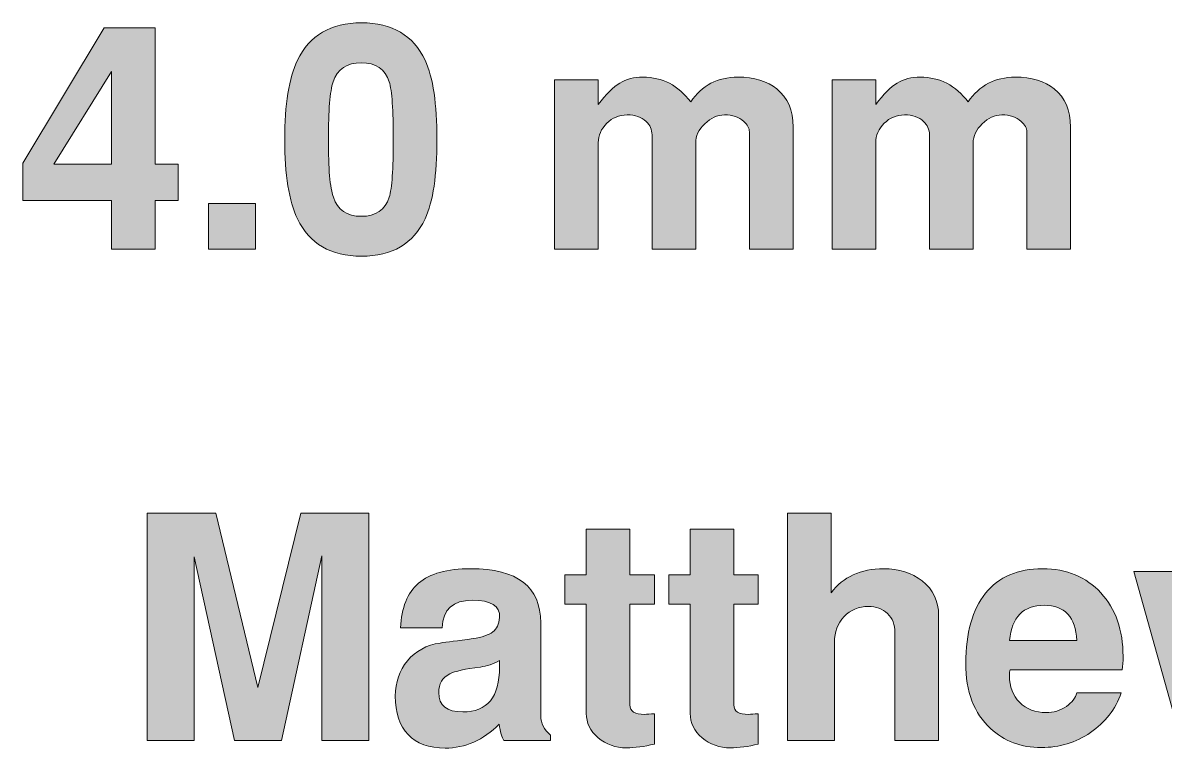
# Model space of a CAD drawing. Header units: inches. Extents: x 0.74 to 7.95, y -5.44 to -0.45.
# Drawn here: x 5.731 to 6.341, y -4.612 to -4.224 of the extents above; entities that cross this region are included whole.
import ezdxf

# ---------------------------------------------------------------- set-up
doc = ezdxf.new("R2010")
doc.units = ezdxf.units.IN
doc.header["$MEASUREMENT"] = 0
doc.layers.add('Layer 1', color=7, linetype='Continuous')

# ---------------------------------------------------------------- blocks, each defined once
blk = doc.blocks.new('block 62')
at = {"layer": 'Layer 1', "true_color": 0xed1f24}
h = blk.add_hatch(color=240, dxfattribs=at)
h.dxf.hatch_style = 2
h.paths.add_polyline_path([(5.81396, -4.31916), (5.80164, -4.31916), (5.80164, -4.34516), (5.7783, -4.34516), (5.7783, -4.31916), (5.73096, -4.31916), (5.73096, -4.29933), (5.77447, -4.227), (5.80164, -4.227), (5.80164, -4.29983), (5.81396, -4.29983)])
h.paths.add_polyline_path([(5.7783, -4.29983), (5.7783, -4.25037), (5.74759, -4.29983)])
h = blk.add_hatch(color=240, dxfattribs=at)
h.dxf.hatch_style = 2
edge = h.paths.add_edge_path()
edge.add_spline(control_points=[(5.95213, -4.28666), (5.95213, -4.30566), (5.95002, -4.31977), (5.94579, -4.32899), (5.93958, -4.34233), (5.92824, -4.34899), (5.9118, -4.34899), (5.89535, -4.34899), (5.88397, -4.34233), (5.87763, -4.32899), (5.87307, -4.31955), (5.8708, -4.30544), (5.8708, -4.28666), (5.8708, -4.26788), (5.87307, -4.25377), (5.87763, -4.24433), (5.88397, -4.23099), (5.89535, -4.22432), (5.9118, -4.22432), (5.92824, -4.22432), (5.93958, -4.23099), (5.94579, -4.24433), (5.95002, -4.25355), (5.95213, -4.26766), (5.95213, -4.28666)], knot_values=[0, 0, 0, 0, 1, 1, 1, 2, 2, 2, 3, 3, 3, 4, 4, 4, 5, 5, 5, 6, 6, 6, 7, 7, 7, 8, 8, 8, 8], degree=3, periodic=1)
edge = h.paths.add_edge_path()
edge.add_spline(control_points=[(5.9288, -4.28666), (5.9288, -4.27089), (5.92807, -4.26061), (5.92663, -4.25583), (5.9244, -4.24905), (5.91946, -4.24566), (5.9118, -4.24566), (5.90402, -4.24566), (5.89897, -4.24905), (5.89663, -4.25583), (5.89497, -4.26083), (5.89413, -4.2711), (5.89413, -4.28666), (5.89413, -4.30222), (5.89502, -4.31249), (5.8968, -4.31749), (5.89902, -4.32427), (5.90402, -4.32766), (5.9118, -4.32766), (5.91946, -4.32766), (5.9244, -4.32427), (5.92663, -4.31749), (5.92807, -4.31272), (5.9288, -4.30244), (5.9288, -4.28666)], knot_values=[0, 0, 0, 0, 1, 1, 1, 2, 2, 2, 3, 3, 3, 4, 4, 4, 5, 5, 5, 6, 6, 6, 7, 7, 7, 8, 8, 8, 8], degree=3, periodic=1)
h = blk.add_hatch(color=240, dxfattribs=at)
h.dxf.hatch_style = 2
edge = h.paths.add_edge_path()
edge.add_spline(control_points=[(6.1423, -4.34516), (6.1423, -4.34516), (6.11897, -4.34516), (6.11897, -4.34516), (6.11897, -4.34516), (6.11897, -4.28247), (6.11897, -4.28247), (6.11897, -4.28059), (6.11797, -4.27876), (6.11597, -4.27698), (6.11341, -4.27466), (6.10997, -4.27349), (6.10563, -4.27349), (6.10185, -4.27349), (6.09835, -4.27507), (6.09513, -4.27823), (6.09191, -4.28139), (6.0903, -4.2848), (6.0903, -4.28846), (6.0903, -4.28846), (6.0903, -4.34516), (6.0903, -4.34516), (6.0903, -4.34516), (6.06697, -4.34516), (6.06697, -4.34516), (6.06697, -4.34516), (6.06697, -4.28416), (6.06697, -4.28416), (6.06697, -4.28139), (6.06591, -4.27899), (6.0638, -4.27699), (6.06135, -4.27466), (6.05797, -4.27349), (6.05364, -4.27349), (6.04941, -4.27349), (6.0458, -4.275), (6.0428, -4.27799), (6.0398, -4.28099), (6.0383, -4.28444), (6.0383, -4.28833), (6.0383, -4.28833), (6.0383, -4.34516), (6.0383, -4.34516), (6.0383, -4.34516), (6.01497, -4.34516), (6.01497, -4.34516), (6.01497, -4.34516), (6.01497, -4.25483), (6.01497, -4.25483), (6.01497, -4.25483), (6.0383, -4.25483), (6.0383, -4.25483), (6.0383, -4.25483), (6.0383, -4.26799), (6.0383, -4.26799), (6.04241, -4.26244), (6.04622, -4.25861), (6.04972, -4.2565), (6.05322, -4.25439), (6.05736, -4.25333), (6.06213, -4.25333), (6.07247, -4.25333), (6.08097, -4.25772), (6.08763, -4.26649), (6.09363, -4.25772), (6.10202, -4.25333), (6.1128, -4.25333), (6.12158, -4.25333), (6.12852, -4.25544), (6.13363, -4.25966), (6.13941, -4.26422), (6.1423, -4.271), (6.1423, -4.28), (6.1423, -4.28), (6.1423, -4.34516), (6.1423, -4.34516)], knot_values=[0, 0, 0, 0, 1, 1, 1, 2, 2, 2, 3, 3, 3, 4, 4, 4, 5, 5, 5, 6, 6, 6, 7, 7, 7, 8, 8, 8, 9, 9, 9, 10, 10, 10, 11, 11, 11, 12, 12, 12, 13, 13, 13, 14, 14, 14, 15, 15, 15, 16, 16, 16, 17, 17, 17, 18, 18, 18, 19, 19, 19, 20, 20, 20, 21, 21, 21, 22, 22, 22, 23, 23, 23, 24, 24, 24, 25, 25, 25, 25], degree=3, periodic=1)
h = blk.add_hatch(color=240, dxfattribs=at)
h.dxf.hatch_style = 2
edge = h.paths.add_edge_path()
edge.add_spline(control_points=[(6.29047, -4.34516), (6.29047, -4.34516), (6.26714, -4.34516), (6.26714, -4.34516), (6.26714, -4.34516), (6.26714, -4.28247), (6.26714, -4.28247), (6.26714, -4.28059), (6.26613, -4.27876), (6.26413, -4.27698), (6.26158, -4.27466), (6.25813, -4.27349), (6.2538, -4.27349), (6.25002, -4.27349), (6.24652, -4.27507), (6.2433, -4.27823), (6.24008, -4.28139), (6.23846, -4.2848), (6.23846, -4.28846), (6.23846, -4.28846), (6.23846, -4.34516), (6.23846, -4.34516), (6.23846, -4.34516), (6.21514, -4.34516), (6.21514, -4.34516), (6.21514, -4.34516), (6.21514, -4.28416), (6.21514, -4.28416), (6.21514, -4.28139), (6.21408, -4.27899), (6.21197, -4.27699), (6.20952, -4.27466), (6.20614, -4.27349), (6.2018, -4.27349), (6.19758, -4.27349), (6.19397, -4.275), (6.19097, -4.27799), (6.18797, -4.28099), (6.18647, -4.28444), (6.18647, -4.28833), (6.18647, -4.28833), (6.18647, -4.34516), (6.18647, -4.34516), (6.18647, -4.34516), (6.16313, -4.34516), (6.16313, -4.34516), (6.16313, -4.34516), (6.16313, -4.25483), (6.16313, -4.25483), (6.16313, -4.25483), (6.18647, -4.25483), (6.18647, -4.25483), (6.18647, -4.25483), (6.18647, -4.26799), (6.18647, -4.26799), (6.19058, -4.26244), (6.19438, -4.25861), (6.19788, -4.2565), (6.20138, -4.25439), (6.20553, -4.25333), (6.2103, -4.25333), (6.22064, -4.25333), (6.22913, -4.25772), (6.2358, -4.26649), (6.2418, -4.25772), (6.25019, -4.25333), (6.26097, -4.25333), (6.26974, -4.25333), (6.27669, -4.25544), (6.2818, -4.25966), (6.28758, -4.26422), (6.29047, -4.271), (6.29047, -4.28), (6.29047, -4.28), (6.29047, -4.34516), (6.29047, -4.34516)], knot_values=[0, 0, 0, 0, 1, 1, 1, 2, 2, 2, 3, 3, 3, 4, 4, 4, 5, 5, 5, 6, 6, 6, 7, 7, 7, 8, 8, 8, 9, 9, 9, 10, 10, 10, 11, 11, 11, 12, 12, 12, 13, 13, 13, 14, 14, 14, 15, 15, 15, 16, 16, 16, 17, 17, 17, 18, 18, 18, 19, 19, 19, 20, 20, 20, 21, 21, 21, 22, 22, 22, 23, 23, 23, 24, 24, 24, 25, 25, 25, 25], degree=3, periodic=1)
h = blk.add_hatch(color=240, dxfattribs=at)
h.dxf.hatch_style = 2
h.paths.add_polyline_path([(5.85513, -4.34516), (5.83013, -4.34516), (5.83013, -4.32083), (5.85513, -4.32083)])
at = {"layer": 'Layer 1', "lineweight": 0}
for points in [[(5.81396, -4.31916), (5.80164, -4.31916), (5.80164, -4.34516), (5.7783, -4.34516), (5.7783, -4.31916), (5.73096, -4.31916), (5.73096, -4.29933), (5.77447, -4.227), (5.80164, -4.227), (5.80164, -4.29983), (5.81396, -4.29983), (5.81396, -4.31916)], [(5.7783, -4.29983), (5.7783, -4.25037), (5.74759, -4.29983), (5.7783, -4.29983)], [(5.85513, -4.34516), (5.83013, -4.34516), (5.83013, -4.32083), (5.85513, -4.32083), (5.85513, -4.34516)]]:
    blk.add_lwpolyline(points, dxfattribs=at)
for points, knots in [([(5.95213, -4.28666), (5.95213, -4.30566), (5.95002, -4.31977), (5.94579, -4.32899), (5.93958, -4.34233), (5.92824, -4.34899), (5.9118, -4.34899), (5.89535, -4.34899), (5.88397, -4.34233), (5.87763, -4.32899), (5.87307, -4.31955), (5.8708, -4.30544), (5.8708, -4.28666), (5.8708, -4.26788), (5.87307, -4.25377), (5.87763, -4.24433), (5.88397, -4.23099), (5.89535, -4.22432), (5.9118, -4.22432), (5.92824, -4.22432), (5.93958, -4.23099), (5.94579, -4.24433), (5.95002, -4.25355), (5.95213, -4.26766), (5.95213, -4.28666)], [0, 0, 0, 0, 1, 1, 1, 2, 2, 2, 3, 3, 3, 4, 4, 4, 5, 5, 5, 6, 6, 6, 7, 7, 7, 8, 8, 8, 8]), ([(5.9288, -4.28666), (5.9288, -4.27089), (5.92807, -4.26061), (5.92663, -4.25583), (5.9244, -4.24905), (5.91946, -4.24566), (5.9118, -4.24566), (5.90402, -4.24566), (5.89897, -4.24905), (5.89663, -4.25583), (5.89497, -4.26083), (5.89413, -4.2711), (5.89413, -4.28666), (5.89413, -4.30222), (5.89502, -4.31249), (5.8968, -4.31749), (5.89902, -4.32427), (5.90402, -4.32766), (5.9118, -4.32766), (5.91946, -4.32766), (5.9244, -4.32427), (5.92663, -4.31749), (5.92807, -4.31272), (5.9288, -4.30244), (5.9288, -4.28666)], [0, 0, 0, 0, 1, 1, 1, 2, 2, 2, 3, 3, 3, 4, 4, 4, 5, 5, 5, 6, 6, 6, 7, 7, 7, 8, 8, 8, 8]), ([(6.1423, -4.34516), (6.1423, -4.34516), (6.11897, -4.34516), (6.11897, -4.34516), (6.11897, -4.34516), (6.11897, -4.28247), (6.11897, -4.28247), (6.11897, -4.28059), (6.11797, -4.27876), (6.11597, -4.27698), (6.11341, -4.27466), (6.10997, -4.27349), (6.10563, -4.27349), (6.10185, -4.27349), (6.09835, -4.27507), (6.09513, -4.27823), (6.09191, -4.28139), (6.0903, -4.2848), (6.0903, -4.28846), (6.0903, -4.28846), (6.0903, -4.34516), (6.0903, -4.34516), (6.0903, -4.34516), (6.06697, -4.34516), (6.06697, -4.34516), (6.06697, -4.34516), (6.06697, -4.28416), (6.06697, -4.28416), (6.06697, -4.28139), (6.06591, -4.27899), (6.0638, -4.27699), (6.06135, -4.27466), (6.05797, -4.27349), (6.05364, -4.27349), (6.04941, -4.27349), (6.0458, -4.275), (6.0428, -4.27799), (6.0398, -4.28099), (6.0383, -4.28444), (6.0383, -4.28833), (6.0383, -4.28833), (6.0383, -4.34516), (6.0383, -4.34516), (6.0383, -4.34516), (6.01497, -4.34516), (6.01497, -4.34516), (6.01497, -4.34516), (6.01497, -4.25483), (6.01497, -4.25483), (6.01497, -4.25483), (6.0383, -4.25483), (6.0383, -4.25483), (6.0383, -4.25483), (6.0383, -4.26799), (6.0383, -4.26799), (6.04241, -4.26244), (6.04622, -4.25861), (6.04972, -4.2565), (6.05322, -4.25439), (6.05736, -4.25333), (6.06213, -4.25333), (6.07247, -4.25333), (6.08097, -4.25772), (6.08763, -4.26649), (6.09363, -4.25772), (6.10202, -4.25333), (6.1128, -4.25333), (6.12158, -4.25333), (6.12852, -4.25544), (6.13363, -4.25966), (6.13941, -4.26422), (6.1423, -4.271), (6.1423, -4.28), (6.1423, -4.28), (6.1423, -4.34516), (6.1423, -4.34516)], [0, 0, 0, 0, 1, 1, 1, 2, 2, 2, 3, 3, 3, 4, 4, 4, 5, 5, 5, 6, 6, 6, 7, 7, 7, 8, 8, 8, 9, 9, 9, 10, 10, 10, 11, 11, 11, 12, 12, 12, 13, 13, 13, 14, 14, 14, 15, 15, 15, 16, 16, 16, 17, 17, 17, 18, 18, 18, 19, 19, 19, 20, 20, 20, 21, 21, 21, 22, 22, 22, 23, 23, 23, 24, 24, 24, 25, 25, 25, 25]), ([(6.29047, -4.34516), (6.29047, -4.34516), (6.26714, -4.34516), (6.26714, -4.34516), (6.26714, -4.34516), (6.26714, -4.28247), (6.26714, -4.28247), (6.26714, -4.28059), (6.26613, -4.27876), (6.26413, -4.27698), (6.26158, -4.27466), (6.25813, -4.27349), (6.2538, -4.27349), (6.25002, -4.27349), (6.24652, -4.27507), (6.2433, -4.27823), (6.24008, -4.28139), (6.23846, -4.2848), (6.23846, -4.28846), (6.23846, -4.28846), (6.23846, -4.34516), (6.23846, -4.34516), (6.23846, -4.34516), (6.21514, -4.34516), (6.21514, -4.34516), (6.21514, -4.34516), (6.21514, -4.28416), (6.21514, -4.28416), (6.21514, -4.28139), (6.21408, -4.27899), (6.21197, -4.27699), (6.20952, -4.27466), (6.20614, -4.27349), (6.2018, -4.27349), (6.19758, -4.27349), (6.19397, -4.275), (6.19097, -4.27799), (6.18797, -4.28099), (6.18647, -4.28444), (6.18647, -4.28833), (6.18647, -4.28833), (6.18647, -4.34516), (6.18647, -4.34516), (6.18647, -4.34516), (6.16313, -4.34516), (6.16313, -4.34516), (6.16313, -4.34516), (6.16313, -4.25483), (6.16313, -4.25483), (6.16313, -4.25483), (6.18647, -4.25483), (6.18647, -4.25483), (6.18647, -4.25483), (6.18647, -4.26799), (6.18647, -4.26799), (6.19058, -4.26244), (6.19438, -4.25861), (6.19788, -4.2565), (6.20138, -4.25439), (6.20553, -4.25333), (6.2103, -4.25333), (6.22064, -4.25333), (6.22913, -4.25772), (6.2358, -4.26649), (6.2418, -4.25772), (6.25019, -4.25333), (6.26097, -4.25333), (6.26974, -4.25333), (6.27669, -4.25544), (6.2818, -4.25966), (6.28758, -4.26422), (6.29047, -4.271), (6.29047, -4.28), (6.29047, -4.28), (6.29047, -4.34516), (6.29047, -4.34516)], [0, 0, 0, 0, 1, 1, 1, 2, 2, 2, 3, 3, 3, 4, 4, 4, 5, 5, 5, 6, 6, 6, 7, 7, 7, 8, 8, 8, 9, 9, 9, 10, 10, 10, 11, 11, 11, 12, 12, 12, 13, 13, 13, 14, 14, 14, 15, 15, 15, 16, 16, 16, 17, 17, 17, 18, 18, 18, 19, 19, 19, 20, 20, 20, 21, 21, 21, 22, 22, 22, 23, 23, 23, 24, 24, 24, 25, 25, 25, 25])]:
    blk.add_open_spline(points, degree=3, knots=knots, dxfattribs=at)
blk = doc.blocks.new('block 60')
at = {"layer": 'Layer 1'}
blk.add_blockref('block 62', (0, 0), dxfattribs=at)
blk = doc.blocks.new('block 69')
at = {"layer": 'Layer 1', "true_color": 0xed1f24}
h = blk.add_hatch(color=240, dxfattribs=at)
h.dxf.hatch_style = 2
h.paths.add_polyline_path([(5.91571, -4.60773), (5.89071, -4.60773), (5.89071, -4.50907), (5.86905, -4.60773), (5.84404, -4.60773), (5.82237, -4.50957), (5.82237, -4.60773), (5.79738, -4.60773), (5.79738, -4.48623), (5.83396, -4.48623), (5.85653, -4.57925), (5.87935, -4.48623), (5.91571, -4.48623)])
h = blk.add_hatch(color=240, dxfattribs=at)
h.dxf.hatch_style = 2
edge = h.paths.add_edge_path()
edge.add_spline(control_points=[(6.22004, -4.60773), (6.22004, -4.60773), (6.1967, -4.60773), (6.1967, -4.60773), (6.1967, -4.60773), (6.1967, -4.5501), (6.1967, -4.5501), (6.1967, -4.54576), (6.19537, -4.54233), (6.19271, -4.53983), (6.19004, -4.53732), (6.18665, -4.53606), (6.18254, -4.53606), (6.17731, -4.53606), (6.17298, -4.53788), (6.16954, -4.5415), (6.1661, -4.54512), (6.16437, -4.54966), (6.16437, -4.55511), (6.16437, -4.55511), (6.16437, -4.60773), (6.16437, -4.60773), (6.16437, -4.60773), (6.13937, -4.60773), (6.13937, -4.60773), (6.13937, -4.60773), (6.13937, -4.48623), (6.13937, -4.48623), (6.13937, -4.48623), (6.16271, -4.48623), (6.16271, -4.48623), (6.16271, -4.48623), (6.16271, -4.52873), (6.16271, -4.52873), (6.16904, -4.52018), (6.17837, -4.5159), (6.19071, -4.5159), (6.19881, -4.5159), (6.20565, -4.51807), (6.21121, -4.5224), (6.2171, -4.52707), (6.22004, -4.53318), (6.22004, -4.54073), (6.22004, -4.54073), (6.22004, -4.60773), (6.22004, -4.60773)], knot_values=[0, 0, 0, 0, 1, 1, 1, 2, 2, 2, 3, 3, 3, 4, 4, 4, 5, 5, 5, 6, 6, 6, 7, 7, 7, 8, 8, 8, 9, 9, 9, 10, 10, 10, 11, 11, 11, 12, 12, 12, 13, 13, 13, 14, 14, 14, 15, 15, 15, 15], degree=3, periodic=1)
h = blk.add_hatch(color=240, dxfattribs=at)
h.dxf.hatch_style = 2
edge = h.paths.add_edge_path()
edge.add_spline(control_points=[(6.06821, -4.60956), (6.06276, -4.6109), (6.05782, -4.61157), (6.05338, -4.61157), (6.04749, -4.61157), (6.04243, -4.60976), (6.03821, -4.60615), (6.03398, -4.60254), (6.03187, -4.59823), (6.03187, -4.59323), (6.03187, -4.59323), (6.03187, -4.53474), (6.03187, -4.53474), (6.03187, -4.53474), (6.02038, -4.53474), (6.02038, -4.53474), (6.02038, -4.53474), (6.02038, -4.51923), (6.02038, -4.51923), (6.02038, -4.51923), (6.03187, -4.51923), (6.03187, -4.51923), (6.03187, -4.51923), (6.03187, -4.49473), (6.03187, -4.49473), (6.03187, -4.49473), (6.05521, -4.49473), (6.05521, -4.49473), (6.05521, -4.49473), (6.05521, -4.51923), (6.05521, -4.51923), (6.05521, -4.51923), (6.06821, -4.51923), (6.06821, -4.51923), (6.06821, -4.51923), (6.06821, -4.53474), (6.06821, -4.53474), (6.06821, -4.53474), (6.05521, -4.53474), (6.05521, -4.53474), (6.05521, -4.53474), (6.05521, -4.58857), (6.05521, -4.58857), (6.05521, -4.59201), (6.05782, -4.59374), (6.06304, -4.59374), (6.06426, -4.59362), (6.06599, -4.59351), (6.06821, -4.5934), (6.06821, -4.5934), (6.06821, -4.60956), (6.06821, -4.60956)], knot_values=[0, 0, 0, 0, 1, 1, 1, 2, 2, 2, 3, 3, 3, 4, 4, 4, 5, 5, 5, 6, 6, 6, 7, 7, 7, 8, 8, 8, 9, 9, 9, 10, 10, 10, 11, 11, 11, 12, 12, 12, 13, 13, 13, 14, 14, 14, 15, 15, 15, 16, 16, 16, 17, 17, 17, 17], degree=3, periodic=1)
h = blk.add_hatch(color=240, dxfattribs=at)
h.dxf.hatch_style = 2
edge = h.paths.add_edge_path()
edge.add_spline(control_points=[(6.12371, -4.60956), (6.11827, -4.6109), (6.11332, -4.61157), (6.10888, -4.61157), (6.10299, -4.61157), (6.09793, -4.60976), (6.09371, -4.60615), (6.08948, -4.60254), (6.08738, -4.59823), (6.08738, -4.59323), (6.08738, -4.59323), (6.08738, -4.53474), (6.08738, -4.53474), (6.08738, -4.53474), (6.07588, -4.53474), (6.07588, -4.53474), (6.07588, -4.53474), (6.07588, -4.51923), (6.07588, -4.51923), (6.07588, -4.51923), (6.08738, -4.51923), (6.08738, -4.51923), (6.08738, -4.51923), (6.08738, -4.49473), (6.08738, -4.49473), (6.08738, -4.49473), (6.11071, -4.49473), (6.11071, -4.49473), (6.11071, -4.49473), (6.11071, -4.51923), (6.11071, -4.51923), (6.11071, -4.51923), (6.12371, -4.51923), (6.12371, -4.51923), (6.12371, -4.51923), (6.12371, -4.53474), (6.12371, -4.53474), (6.12371, -4.53474), (6.11071, -4.53474), (6.11071, -4.53474), (6.11071, -4.53474), (6.11071, -4.58857), (6.11071, -4.58857), (6.11071, -4.59201), (6.11332, -4.59374), (6.11854, -4.59374), (6.11976, -4.59362), (6.12149, -4.59351), (6.12371, -4.5934), (6.12371, -4.5934), (6.12371, -4.60956), (6.12371, -4.60956)], knot_values=[0, 0, 0, 0, 1, 1, 1, 2, 2, 2, 3, 3, 3, 4, 4, 4, 5, 5, 5, 6, 6, 6, 7, 7, 7, 8, 8, 8, 9, 9, 9, 10, 10, 10, 11, 11, 11, 12, 12, 12, 13, 13, 13, 14, 14, 14, 15, 15, 15, 16, 16, 16, 17, 17, 17, 17], degree=3, periodic=1)
h = blk.add_hatch(color=240, dxfattribs=at)
h.dxf.hatch_style = 2
edge = h.paths.add_edge_path()
edge.add_spline(control_points=[(6.01271, -4.60773), (6.01271, -4.60773), (5.98788, -4.60773), (5.98788, -4.60773), (5.98677, -4.60596), (5.98593, -4.60301), (5.98538, -4.5989), (5.97682, -4.60746), (5.96721, -4.61174), (5.95654, -4.61174), (5.94788, -4.61174), (5.94126, -4.60931), (5.93671, -4.60449), (5.93216, -4.59965), (5.92988, -4.59279), (5.92988, -4.5839), (5.92988, -4.57657), (5.93205, -4.57029), (5.93638, -4.56507), (5.94071, -4.55985), (5.94655, -4.55668), (5.95388, -4.55557), (5.95732, -4.55512), (5.96316, -4.55435), (5.97138, -4.55324), (5.97626, -4.55246), (5.9798, -4.55126), (5.98196, -4.54965), (5.98413, -4.54804), (5.98532, -4.54546), (5.98555, -4.5419), (5.98588, -4.53579), (5.98105, -4.53274), (5.97104, -4.53274), (5.9606, -4.53274), (5.95521, -4.53762), (5.95488, -4.5474), (5.95488, -4.5474), (5.93271, -4.5474), (5.93271, -4.5474), (5.93315, -4.53674), (5.93635, -4.52882), (5.94229, -4.52365), (5.94824, -4.51849), (5.95755, -4.5159), (5.97021, -4.5159), (5.9951, -4.5159), (6.00755, -4.52551), (6.00755, -4.54473), (6.00755, -4.54473), (6.00755, -4.59456), (6.00755, -4.59456), (6.00755, -4.59846), (6.00926, -4.60185), (6.01271, -4.60474), (6.01271, -4.60474), (6.01271, -4.60773), (6.01271, -4.60773)], knot_values=[0, 0, 0, 0, 1, 1, 1, 2, 2, 2, 3, 3, 3, 4, 4, 4, 5, 5, 5, 6, 6, 6, 7, 7, 7, 8, 8, 8, 9, 9, 9, 10, 10, 10, 11, 11, 11, 12, 12, 12, 13, 13, 13, 14, 14, 14, 15, 15, 15, 16, 16, 16, 17, 17, 17, 18, 18, 18, 19, 19, 19, 19], degree=3, periodic=1)
edge = h.paths.add_edge_path()
edge.add_spline(control_points=[(5.98555, -4.5684), (5.98555, -4.5684), (5.98555, -4.5649), (5.98555, -4.5649), (5.98219, -4.56679), (5.97879, -4.56796), (5.97533, -4.5684), (5.96717, -4.5694), (5.9617, -4.57062), (5.95891, -4.57207), (5.955, -4.57396), (5.95304, -4.57729), (5.95304, -4.58207), (5.95304, -4.58896), (5.95734, -4.5924), (5.96594, -4.5924), (5.97901, -4.5924), (5.98555, -4.5844), (5.98555, -4.5684)], knot_values=[0, 0, 0, 0, 1, 1, 1, 2, 2, 2, 3, 3, 3, 4, 4, 4, 5, 5, 5, 6, 6, 6, 6], degree=3, periodic=1)
h = blk.add_hatch(color=240, dxfattribs=at)
h.dxf.hatch_style = 2
edge = h.paths.add_edge_path()
edge.add_spline(control_points=[(6.31854, -4.56273), (6.31854, -4.5654), (6.31837, -4.56779), (6.31804, -4.5699), (6.31804, -4.5699), (6.25821, -4.5699), (6.25821, -4.5699), (6.25798, -4.57057), (6.25787, -4.57162), (6.25787, -4.57307), (6.25787, -4.57896), (6.25969, -4.58371), (6.26332, -4.58731), (6.26695, -4.59093), (6.27169, -4.59273), (6.27753, -4.59273), (6.28138, -4.59273), (6.28495, -4.59163), (6.28826, -4.5894), (6.29123, -4.58729), (6.2931, -4.5849), (6.29387, -4.58223), (6.29387, -4.58223), (6.31754, -4.58223), (6.31754, -4.58223), (6.31443, -4.59101), (6.30895, -4.59807), (6.30112, -4.6034), (6.29329, -4.60873), (6.28454, -4.6114), (6.27488, -4.6114), (6.26409, -4.6114), (6.25504, -4.60801), (6.24771, -4.60124), (6.23893, -4.59313), (6.23454, -4.58152), (6.23454, -4.5664), (6.23454, -4.55018), (6.23806, -4.53771), (6.24512, -4.52898), (6.25218, -4.52026), (6.26232, -4.5159), (6.27554, -4.5159), (6.28843, -4.5159), (6.29881, -4.52021), (6.30671, -4.52882), (6.3146, -4.53743), (6.31854, -4.54873), (6.31854, -4.56273)], knot_values=[0, 0, 0, 0, 1, 1, 1, 2, 2, 2, 3, 3, 3, 4, 4, 4, 5, 5, 5, 6, 6, 6, 7, 7, 7, 8, 8, 8, 9, 9, 9, 10, 10, 10, 11, 11, 11, 12, 12, 12, 13, 13, 13, 14, 14, 14, 15, 15, 15, 16, 16, 16, 16], degree=3, periodic=1)
edge = h.paths.add_edge_path()
edge.add_spline(control_points=[(6.29387, -4.55423), (6.2932, -4.54168), (6.28737, -4.5354), (6.27638, -4.5354), (6.26527, -4.5354), (6.25911, -4.54168), (6.25787, -4.55423), (6.25787, -4.55423), (6.29387, -4.55423), (6.29387, -4.55423)], knot_values=[0, 0, 0, 0, 1, 1, 1, 2, 2, 2, 3, 3, 3, 3], degree=3, periodic=1)
h = blk.add_hatch(color=240, dxfattribs=at)
h.dxf.hatch_style = 2
h.paths.add_polyline_path([(6.45121, -4.5174), (6.42605, -4.60773), (6.40207, -4.60773), (6.38788, -4.54393), (6.37356, -4.60773), (6.34955, -4.60773), (6.32437, -4.5174), (6.34854, -4.5174), (6.36254, -4.58057), (6.3757, -4.5174), (6.39987, -4.5174), (6.41304, -4.5804), (6.42704, -4.5174)])
at = {"layer": 'Layer 1', "lineweight": 0}
for points in [[(5.91571, -4.60773), (5.89071, -4.60773), (5.89071, -4.50907), (5.86905, -4.60773), (5.84404, -4.60773), (5.82237, -4.50957), (5.82237, -4.60773), (5.79738, -4.60773), (5.79738, -4.48623), (5.83396, -4.48623), (5.85653, -4.57925), (5.87935, -4.48623), (5.91571, -4.48623), (5.91571, -4.60773)], [(6.45121, -4.5174), (6.42605, -4.60773), (6.40207, -4.60773), (6.38788, -4.54393), (6.37356, -4.60773), (6.34955, -4.60773), (6.32437, -4.5174), (6.34854, -4.5174), (6.36254, -4.58057), (6.3757, -4.5174), (6.39987, -4.5174), (6.41304, -4.5804), (6.42704, -4.5174), (6.45121, -4.5174)]]:
    blk.add_lwpolyline(points, dxfattribs=at)
for points, knots in [([(6.22004, -4.60773), (6.22004, -4.60773), (6.1967, -4.60773), (6.1967, -4.60773), (6.1967, -4.60773), (6.1967, -4.5501), (6.1967, -4.5501), (6.1967, -4.54576), (6.19537, -4.54233), (6.19271, -4.53983), (6.19004, -4.53732), (6.18665, -4.53606), (6.18254, -4.53606), (6.17731, -4.53606), (6.17298, -4.53788), (6.16954, -4.5415), (6.1661, -4.54512), (6.16437, -4.54966), (6.16437, -4.55511), (6.16437, -4.55511), (6.16437, -4.60773), (6.16437, -4.60773), (6.16437, -4.60773), (6.13937, -4.60773), (6.13937, -4.60773), (6.13937, -4.60773), (6.13937, -4.48623), (6.13937, -4.48623), (6.13937, -4.48623), (6.16271, -4.48623), (6.16271, -4.48623), (6.16271, -4.48623), (6.16271, -4.52873), (6.16271, -4.52873), (6.16904, -4.52018), (6.17837, -4.5159), (6.19071, -4.5159), (6.19881, -4.5159), (6.20565, -4.51807), (6.21121, -4.5224), (6.2171, -4.52707), (6.22004, -4.53318), (6.22004, -4.54073), (6.22004, -4.54073), (6.22004, -4.60773), (6.22004, -4.60773)], [0, 0, 0, 0, 1, 1, 1, 2, 2, 2, 3, 3, 3, 4, 4, 4, 5, 5, 5, 6, 6, 6, 7, 7, 7, 8, 8, 8, 9, 9, 9, 10, 10, 10, 11, 11, 11, 12, 12, 12, 13, 13, 13, 14, 14, 14, 15, 15, 15, 15]), ([(6.06821, -4.60956), (6.06276, -4.6109), (6.05782, -4.61157), (6.05338, -4.61157), (6.04749, -4.61157), (6.04243, -4.60976), (6.03821, -4.60615), (6.03398, -4.60254), (6.03187, -4.59823), (6.03187, -4.59323), (6.03187, -4.59323), (6.03187, -4.53474), (6.03187, -4.53474), (6.03187, -4.53474), (6.02038, -4.53474), (6.02038, -4.53474), (6.02038, -4.53474), (6.02038, -4.51923), (6.02038, -4.51923), (6.02038, -4.51923), (6.03187, -4.51923), (6.03187, -4.51923), (6.03187, -4.51923), (6.03187, -4.49473), (6.03187, -4.49473), (6.03187, -4.49473), (6.05521, -4.49473), (6.05521, -4.49473), (6.05521, -4.49473), (6.05521, -4.51923), (6.05521, -4.51923), (6.05521, -4.51923), (6.06821, -4.51923), (6.06821, -4.51923), (6.06821, -4.51923), (6.06821, -4.53474), (6.06821, -4.53474), (6.06821, -4.53474), (6.05521, -4.53474), (6.05521, -4.53474), (6.05521, -4.53474), (6.05521, -4.58857), (6.05521, -4.58857), (6.05521, -4.59201), (6.05782, -4.59374), (6.06304, -4.59374), (6.06426, -4.59362), (6.06599, -4.59351), (6.06821, -4.5934), (6.06821, -4.5934), (6.06821, -4.60956), (6.06821, -4.60956)], [0, 0, 0, 0, 1, 1, 1, 2, 2, 2, 3, 3, 3, 4, 4, 4, 5, 5, 5, 6, 6, 6, 7, 7, 7, 8, 8, 8, 9, 9, 9, 10, 10, 10, 11, 11, 11, 12, 12, 12, 13, 13, 13, 14, 14, 14, 15, 15, 15, 16, 16, 16, 17, 17, 17, 17]), ([(6.12371, -4.60956), (6.11827, -4.6109), (6.11332, -4.61157), (6.10888, -4.61157), (6.10299, -4.61157), (6.09793, -4.60976), (6.09371, -4.60615), (6.08948, -4.60254), (6.08738, -4.59823), (6.08738, -4.59323), (6.08738, -4.59323), (6.08738, -4.53474), (6.08738, -4.53474), (6.08738, -4.53474), (6.07588, -4.53474), (6.07588, -4.53474), (6.07588, -4.53474), (6.07588, -4.51923), (6.07588, -4.51923), (6.07588, -4.51923), (6.08738, -4.51923), (6.08738, -4.51923), (6.08738, -4.51923), (6.08738, -4.49473), (6.08738, -4.49473), (6.08738, -4.49473), (6.11071, -4.49473), (6.11071, -4.49473), (6.11071, -4.49473), (6.11071, -4.51923), (6.11071, -4.51923), (6.11071, -4.51923), (6.12371, -4.51923), (6.12371, -4.51923), (6.12371, -4.51923), (6.12371, -4.53474), (6.12371, -4.53474), (6.12371, -4.53474), (6.11071, -4.53474), (6.11071, -4.53474), (6.11071, -4.53474), (6.11071, -4.58857), (6.11071, -4.58857), (6.11071, -4.59201), (6.11332, -4.59374), (6.11854, -4.59374), (6.11976, -4.59362), (6.12149, -4.59351), (6.12371, -4.5934), (6.12371, -4.5934), (6.12371, -4.60956), (6.12371, -4.60956)], [0, 0, 0, 0, 1, 1, 1, 2, 2, 2, 3, 3, 3, 4, 4, 4, 5, 5, 5, 6, 6, 6, 7, 7, 7, 8, 8, 8, 9, 9, 9, 10, 10, 10, 11, 11, 11, 12, 12, 12, 13, 13, 13, 14, 14, 14, 15, 15, 15, 16, 16, 16, 17, 17, 17, 17]), ([(6.01271, -4.60773), (6.01271, -4.60773), (5.98788, -4.60773), (5.98788, -4.60773), (5.98677, -4.60596), (5.98593, -4.60301), (5.98538, -4.5989), (5.97682, -4.60746), (5.96721, -4.61174), (5.95654, -4.61174), (5.94788, -4.61174), (5.94126, -4.60931), (5.93671, -4.60449), (5.93216, -4.59965), (5.92988, -4.59279), (5.92988, -4.5839), (5.92988, -4.57657), (5.93205, -4.57029), (5.93638, -4.56507), (5.94071, -4.55985), (5.94655, -4.55668), (5.95388, -4.55557), (5.95732, -4.55512), (5.96316, -4.55435), (5.97138, -4.55324), (5.97626, -4.55246), (5.9798, -4.55126), (5.98196, -4.54965), (5.98413, -4.54804), (5.98532, -4.54546), (5.98555, -4.5419), (5.98588, -4.53579), (5.98105, -4.53274), (5.97104, -4.53274), (5.9606, -4.53274), (5.95521, -4.53762), (5.95488, -4.5474), (5.95488, -4.5474), (5.93271, -4.5474), (5.93271, -4.5474), (5.93315, -4.53674), (5.93635, -4.52882), (5.94229, -4.52365), (5.94824, -4.51849), (5.95755, -4.5159), (5.97021, -4.5159), (5.9951, -4.5159), (6.00755, -4.52551), (6.00755, -4.54473), (6.00755, -4.54473), (6.00755, -4.59456), (6.00755, -4.59456), (6.00755, -4.59846), (6.00926, -4.60185), (6.01271, -4.60474), (6.01271, -4.60474), (6.01271, -4.60773), (6.01271, -4.60773)], [0, 0, 0, 0, 1, 1, 1, 2, 2, 2, 3, 3, 3, 4, 4, 4, 5, 5, 5, 6, 6, 6, 7, 7, 7, 8, 8, 8, 9, 9, 9, 10, 10, 10, 11, 11, 11, 12, 12, 12, 13, 13, 13, 14, 14, 14, 15, 15, 15, 16, 16, 16, 17, 17, 17, 18, 18, 18, 19, 19, 19, 19]), ([(6.31854, -4.56273), (6.31854, -4.5654), (6.31837, -4.56779), (6.31804, -4.5699), (6.31804, -4.5699), (6.25821, -4.5699), (6.25821, -4.5699), (6.25798, -4.57057), (6.25787, -4.57162), (6.25787, -4.57307), (6.25787, -4.57896), (6.25969, -4.58371), (6.26332, -4.58731), (6.26695, -4.59093), (6.27169, -4.59273), (6.27753, -4.59273), (6.28138, -4.59273), (6.28495, -4.59163), (6.28826, -4.5894), (6.29123, -4.58729), (6.2931, -4.5849), (6.29387, -4.58223), (6.29387, -4.58223), (6.31754, -4.58223), (6.31754, -4.58223), (6.31443, -4.59101), (6.30895, -4.59807), (6.30112, -4.6034), (6.29329, -4.60873), (6.28454, -4.6114), (6.27488, -4.6114), (6.26409, -4.6114), (6.25504, -4.60801), (6.24771, -4.60124), (6.23893, -4.59313), (6.23454, -4.58152), (6.23454, -4.5664), (6.23454, -4.55018), (6.23806, -4.53771), (6.24512, -4.52898), (6.25218, -4.52026), (6.26232, -4.5159), (6.27554, -4.5159), (6.28843, -4.5159), (6.29881, -4.52021), (6.30671, -4.52882), (6.3146, -4.53743), (6.31854, -4.54873), (6.31854, -4.56273)], [0, 0, 0, 0, 1, 1, 1, 2, 2, 2, 3, 3, 3, 4, 4, 4, 5, 5, 5, 6, 6, 6, 7, 7, 7, 8, 8, 8, 9, 9, 9, 10, 10, 10, 11, 11, 11, 12, 12, 12, 13, 13, 13, 14, 14, 14, 15, 15, 15, 16, 16, 16, 16]), ([(6.29387, -4.55423), (6.2932, -4.54168), (6.28737, -4.5354), (6.27638, -4.5354), (6.26527, -4.5354), (6.25911, -4.54168), (6.25787, -4.55423), (6.25787, -4.55423), (6.29387, -4.55423), (6.29387, -4.55423)], [0, 0, 0, 0, 1, 1, 1, 2, 2, 2, 3, 3, 3, 3]), ([(5.98555, -4.5684), (5.98555, -4.5684), (5.98555, -4.5649), (5.98555, -4.5649), (5.98219, -4.56679), (5.97879, -4.56796), (5.97533, -4.5684), (5.96717, -4.5694), (5.9617, -4.57062), (5.95891, -4.57207), (5.955, -4.57396), (5.95304, -4.57729), (5.95304, -4.58207), (5.95304, -4.58896), (5.95734, -4.5924), (5.96594, -4.5924), (5.97901, -4.5924), (5.98555, -4.5844), (5.98555, -4.5684)], [0, 0, 0, 0, 1, 1, 1, 2, 2, 2, 3, 3, 3, 4, 4, 4, 5, 5, 5, 6, 6, 6, 6])]:
    blk.add_open_spline(points, degree=3, knots=knots, dxfattribs=at)
blk = doc.blocks.new('block 67')
at = {"layer": 'Layer 1'}
blk.add_blockref('block 69', (0, 0), dxfattribs=at)
blk = doc.blocks.new('block 66')
at = {"layer": 'Layer 1'}
blk.add_blockref('block 67', (0, 0), dxfattribs=at)
blk = doc.blocks.new('block 45')
at = {"layer": 'Layer 1'}
for name in ['block 60', 'block 66']:
    blk.add_blockref(name, (0, 0), dxfattribs=at)

msp = doc.modelspace()

# ---------------------------------------------------------------- block references
at = {"layer": 'Layer 1'}
msp.add_blockref('block 45', (0, 0), dxfattribs=at)

doc.saveas('drawing.dxf')
